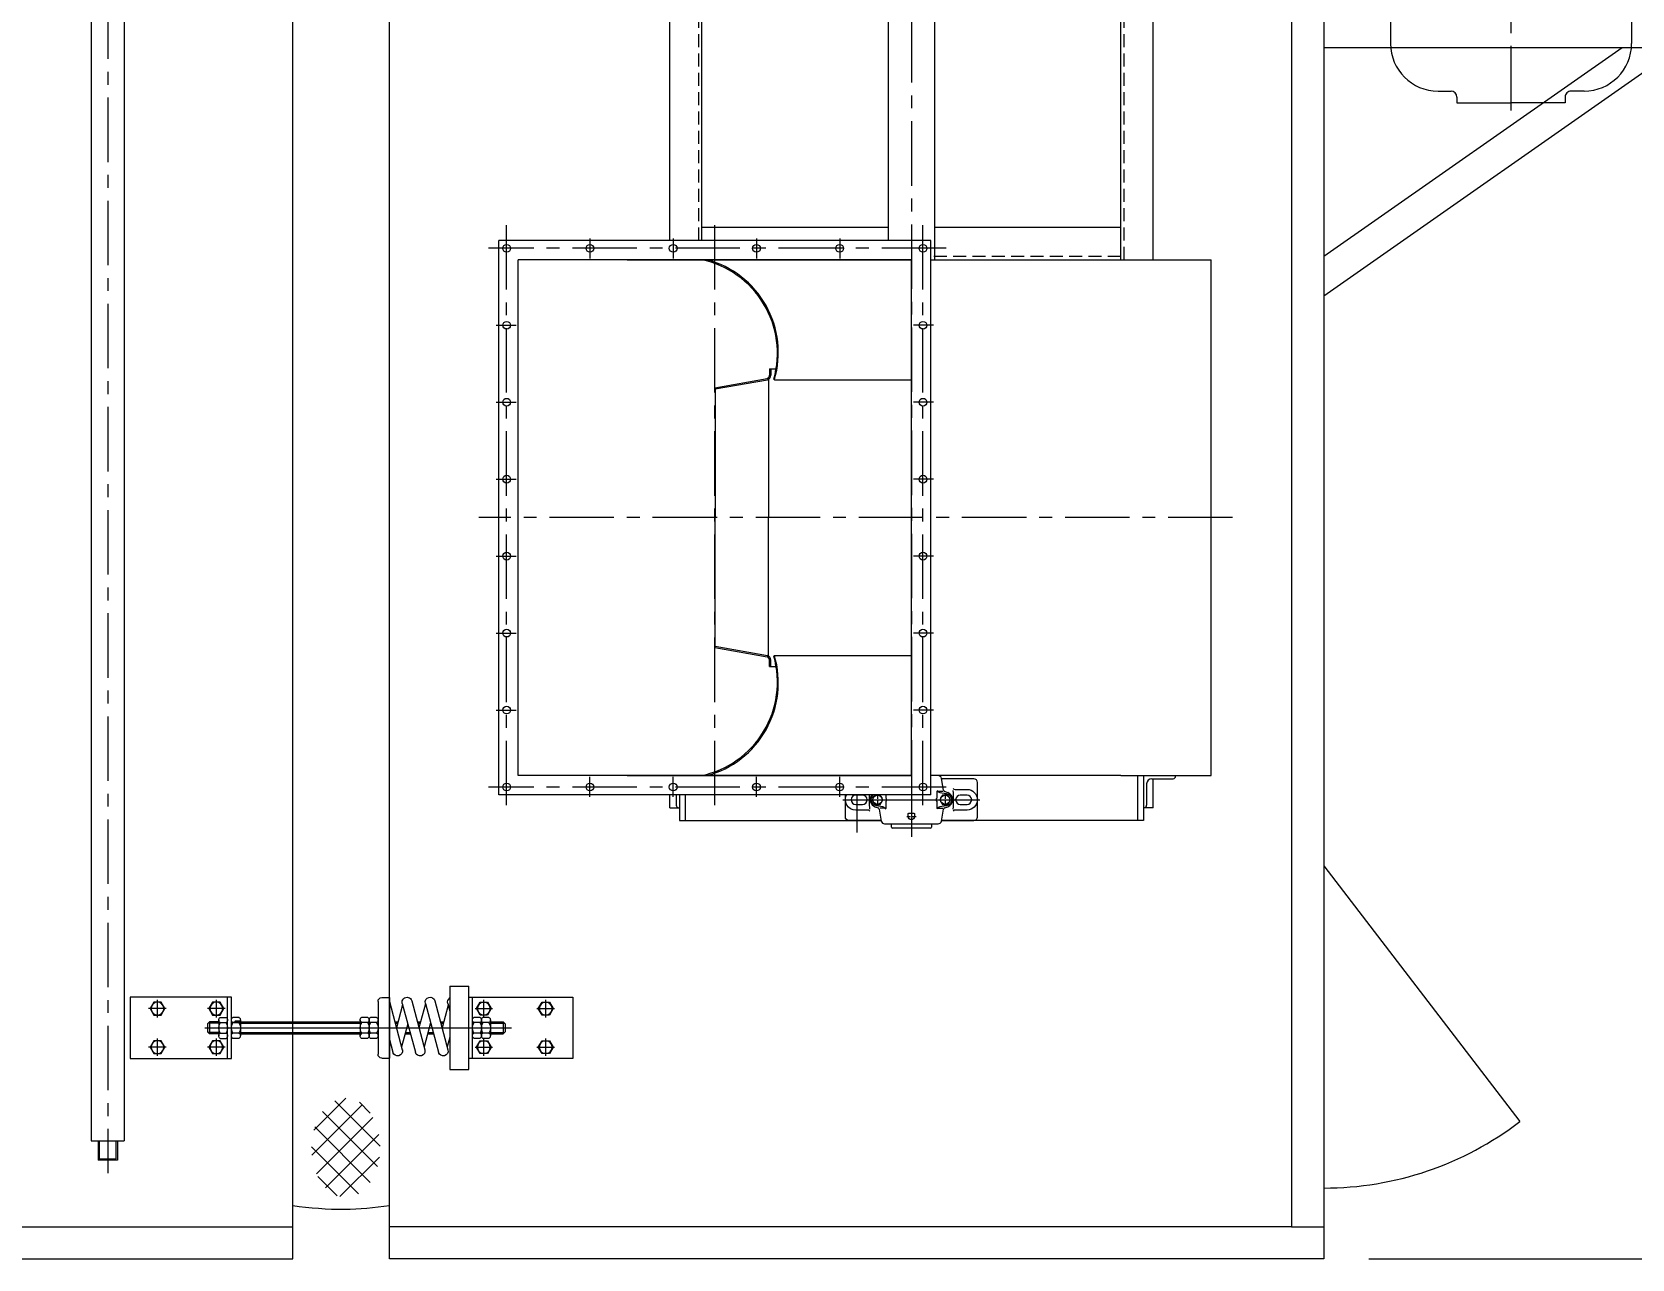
# Model space of a CAD drawing. Extents: x -122 to 18192, y -547 to 12454.
# Drawn here: x 4864 to 7347, y 5649 to 7553 of the extents above; entities that cross this region are included whole.
import ezdxf

# ---------------------------------------------------------------- set-up
doc = ezdxf.new("R2010")
doc.units = 0
doc.header["$LTSCALE"] = 80
doc.header["$MEASUREMENT"] = 0
for name, pattern in [('CEN', [26, 20, -2, 2, -2]), ('CENTER', [2, 1.25, -0.25, 0.25, -0.25]), ('CENTER2', [1.125, 0.75, -0.125, 0.125, -0.125]), ('HIDDEN', [0.375, 0.25, -0.125])]:
    doc.linetypes.add(name, pattern=pattern)
doc.layers.get('0').update_dxf_attribs({"linetype": 'CONTINUOUS', "lineweight": 18})
doc.layers.get('DEFPOINTS').update_dxf_attribs({"linetype": 'CONTINUOUS', "lineweight": 18})
for name, color, linetype, lineweight in [('3', 2, 'CONTINUOUS', 18), ('ACT', 7, 'CONTINUOUS', 18), ('CEN', 1, 'CEN', 18), ('DIM', 4, 'CONTINUOUS', 18), ('LIN', 2, 'CONTINUOUS', 18), ('NACHI', 16, 'CONTINUOUS', 18), ('OBJ', 7, 'CONTINUOUS', 18), ('THIN', 3, 'CONTINUOUS', 18)]:
    doc.layers.add(name, color=color, linetype=linetype, lineweight=lineweight)
doc.styles.get("Standard").update_dxf_attribs({"font": 'txt.shx', "bigfont": '2hs.shx'})
doc.dimstyles.get("Standard").update_dxf_attribs({"dimscale": 0, "dimtxt": 60, "dimasz": 60, "dimexe": 10, "dimexo": 70, "dimgap": 25, "dimtad": 1, "dimdec": 0, "dimlfac": -1, "dimzin": 0, "dimdsep": 46, "dimtxsty": 'Standard', "dimcen": 0, "dimclrd": 1, "dimclre": 1, "dimadec": 0, "dimazin": 0, "dimtfac": 1, "dimtdec": 0, "dimtix": 1, "dimtmove": 1, "dimatfit": 2, "dimfxl": 0, "dimtolj": 1, "dimtzin": 0, "dimlwd": 5, "dimlwe": 5, "dimarcsym": 0})

# ---------------------------------------------------------------- blocks, each defined once
blk = doc.blocks.new('*D16')
at = {"color": 1, "linetype": 'Continuous', "lineweight": 5}
for p, q in [((7489, 7528.4), (7756.4, 7528.4)), ((7746.4, 5709.4), (7746.4, 7468.4)), ((6939, 5649.4), (7756.4, 5649.4))]:
    blk.add_line(p, q, dxfattribs=at)
at = {"color": 1, "linetype": 'Continuous'}
for points in [[(7736.4, 7468.4), (7756.4, 7468.4), (7746.4, 7528.4)], [(7736.4, 5709.4), (7756.4, 5709.4), (7746.4, 5649.4)]]:
    blk.add_solid(points, dxfattribs=at)
at = {"layer": 'DEFPOINTS', "color": 0, "linetype": 'Continuous'}
for p in [(7419, 7528.4), (7746.4, 7528.4), (6869, 5649.4)]:
    blk.add_point(p, dxfattribs=at)
at = {"color": 0, "linetype": 'Continuous', "insert": (7691.4, 6588.9), "char_height": 60, "attachment_point": 5, "rotation": 90}
blk.add_mtext('\\A1;1879', dxfattribs=at)
blk = doc.blocks.new('htr(w)')
at = {"color": 2, "linetype": 'ByBlock'}
blk.add_line((-339.1, 112.4), (-339.1, -0.7), dxfattribs=at)
at = {"color": 2}
blk.add_line((287.4, 66), (272.6, 66), dxfattribs=at)
at = {"color": 6}
blk.add_line((285, 68.5), (275, 68.5), dxfattribs=at)
at = {"color": 2}
blk.add_lwpolyline([(285, 66), (285, 68.5), (284.5, 69), (275.5, 69), (275, 68.5), (275, 66)], dxfattribs=at)
at = {"layer": 'CEN'}
for p, q in [((-272.5, 91.4), (-305.1, 91.4)), ((-288.8, 75.2), (-288.8, 107.7)), ((-158.3, 91.4), (-190.8, 91.4)), ((-174.5, 75.2), (-174.5, 107.7)), ((303.4, 91.4), (335.9, 91.4)), ((319.6, 75.2), (319.6, 107.7)), ((412.2, 91.4), (444.7, 91.4)), ((428.4, 75.2), (428.4, 107.7)), ((-288.8, 4), (-288.8, 36.5)), ((340.6, 55.8), (-225.8, 55.8)), ((-174.5, 4), (-174.5, 36.5)), ((319.6, 4), (319.6, 36.5)), ((428.4, 4), (428.4, 36.5)), ((-272.5, 20.2), (-305.1, 20.2)), ((-158.3, 20.2), (-190.8, 20.2)), ((303.4, 20.2), (335.9, 20.2)), ((412.2, 20.2), (444.7, 20.2))]:
    blk.add_line(p, q, dxfattribs=at)
at = {"layer": 'DIM'}
for p, q in [((-186.6, 64.7), (-212.4, 64.7)), ((-95.1, 64.7), (-99.8, 64.7)), ((-75.9, 64.7), (-76.3, 64.7)), ((-52.4, 64.7), (-57.1, 64.7)), ((-10.7, 64.7), (-15.5, 64.7)), ((275.2, 64.7), (50.7, 64.7)), ((315.2, 64.7), (334.3, 64.7)), ((-186.6, 47), (-212.4, 47)), ((-71.2, 47), (-81, 47)), ((-29.5, 47), (-38.3, 47)), ((275.2, 47), (50.7, 47)), ((315.2, 47), (334.3, 47))]:
    blk.add_line(p, q, dxfattribs=at)
at = {"layer": 'LIN'}
for p, q in [((-111.7, 132.6), (-146.6, 132.6)), ((-146.6, -20.9), (-146.6, 132.6)), ((-111.7, 132.6), (-111.7, -20.9)), ((-146.6, 112.4), (-339.1, 112.4)), ((-295.6, 103.3), (-302.5, 91.4)), ((-302.5, 91.4), (-295.6, 79.6)), ((-282, 103.3), (-295.6, 103.3)), ((-275.1, 91.4), (-282, 103.3)), ((-282, 79.6), (-275.1, 91.4)), ((-181.4, 103.3), (-188.2, 91.4)), ((-188.2, 91.4), (-181.4, 79.6)), ((-167.7, 103.3), (-181.4, 103.3)), ((-160.8, 91.4), (-167.7, 103.3)), ((-167.7, 79.6), (-160.8, 91.4)), ((-153.6, -0.7), (-153.6, 112.4)), ((-107.8, 101), (-111.7, 86.6)), ((-108.7, 97.8), (-97.5, 55.8)), ((-84.1, 105.7), (-108.3, 15.4)), ((-66.6, 101), (-90.8, 10.7)), ((-66.7, 100.5), (-54.7, 55.8)), ((-41.4, 105.7), (-65.6, 15.4)), ((-23.8, 101), (-48, 10.7)), ((-24.5, 98.5), (-13.1, 55.8)), ((0, 104.7), (-23.9, 15.4)), ((0, 111.7), (0, 0)), ((14, 111.7), (0, 111.7)), ((20.9, 104.7), (20.9, 7)), ((291.7, 112.4), (478.7, 112.4)), ((291.7, -0.7), (291.7, 112.4)), ((298.7, -0.7), (298.7, 112.4)), ((305.9, 91.4), (312.8, 103.3)), ((312.8, 79.6), (305.9, 91.4)), ((312.8, 103.3), (326.5, 103.3)), ((326.5, 103.3), (333.3, 91.4)), ((333.3, 91.4), (326.5, 79.6)), ((414.7, 91.4), (421.6, 103.3)), ((421.6, 79.6), (414.7, 91.4)), ((421.6, 103.3), (435.3, 103.3)), ((435.3, 103.3), (442.1, 91.4)), ((442.1, 91.4), (435.3, 79.6)), ((478.7, 112.4), (478.7, -0.7)), ((-295.6, 79.6), (-282, 79.6)), ((-213.8, 63.3), (-210.1, 67)), ((-213.8, 63.3), (-213.8, 48.4)), ((-186.6, 67), (-210.1, 67)), ((-210.1, 67), (-210.1, 44.7)), ((-186.6, 70.4), (-186.6, 41.3)), ((-184, 75.2), (-172.6, 75.2)), ((-184, 65.5), (-172.6, 65.5)), ((-181.4, 79.6), (-167.7, 79.6)), ((-170.1, 70.4), (-170.1, 41.3)), ((-167.5, 75.2), (-156.1, 75.2)), ((-167.5, 65.5), (-156.1, 65.5)), ((-94.5, 67), (-100.4, 67)), ((-76.1, 65.4), (-64.1, 20.8)), ((-51.7, 67), (-57.7, 67)), ((-33.9, 63.4), (-22.5, 20.8)), ((-10.1, 67), (-16.1, 67)), ((23.5, 75.2), (34.9, 75.2)), ((23.5, 65.5), (34.9, 65.5)), ((37.4, 70.4), (37.4, 41.3)), ((40, 75.2), (51.4, 75.2)), ((40, 65.5), (51.4, 65.5)), ((275.2, 67), (50.7, 67)), ((53.9, 70.4), (53.9, 41.3)), ((275.2, 70.4), (275.2, 41.3)), ((277.7, 75.2), (289.2, 75.2)), ((277.7, 65.5), (289.2, 65.5)), ((312.6, 75.2), (301.2, 75.2)), ((312.6, 65.5), (301.2, 65.5)), ((326.5, 79.6), (312.8, 79.6)), ((315.2, 70.4), (315.2, 41.3)), ((315.2, 67), (332, 67)), ((335.7, 63.3), (332, 67)), ((332, 67), (332, 44.7)), ((335.7, 63.3), (335.7, 48.4)), ((435.3, 79.6), (421.6, 79.6)), ((-295.6, 32.1), (-302.5, 20.2)), ((-282, 32.1), (-295.6, 32.1)), ((-275.1, 20.2), (-282, 32.1)), ((-213.8, 48.4), (-210.1, 44.7)), ((-186.6, 44.7), (-210.1, 44.7)), ((-181.4, 32.1), (-188.2, 20.2)), ((-184, 46.2), (-172.6, 46.2)), ((-184, 36.5), (-172.6, 36.5)), ((-167.7, 32.1), (-181.4, 32.1)), ((-160.8, 20.2), (-167.7, 32.1)), ((-167.5, 46.2), (-156.1, 46.2)), ((-167.5, 36.5), (-156.1, 36.5)), ((-111.7, 38.9), (-106.8, 20.8)), ((-70.5, 44.7), (-81.7, 44.7)), ((-28.9, 44.7), (-38.9, 44.7)), ((0, 34.6), (-6.4, 10.7)), ((23.5, 46.2), (34.9, 46.2)), ((23.5, 36.5), (34.9, 36.5)), ((40, 46.2), (51.4, 46.2)), ((40, 36.5), (51.4, 36.5)), ((275.2, 44.7), (50.7, 44.7)), ((277.7, 46.2), (289.2, 46.2)), ((277.7, 36.5), (289.2, 36.5)), ((312.6, 46.2), (301.2, 46.2)), ((312.6, 36.5), (301.2, 36.5)), ((305.9, 20.2), (312.8, 32.1)), ((312.8, 32.1), (326.5, 32.1)), ((315.2, 44.7), (332, 44.7)), ((326.5, 32.1), (333.3, 20.2)), ((335.7, 48.4), (332, 44.7)), ((414.7, 20.2), (421.6, 32.1)), ((421.6, 32.1), (435.3, 32.1)), ((435.3, 32.1), (442.1, 20.2)), ((-302.5, 20.2), (-295.6, 8.4)), ((-295.6, 8.4), (-282, 8.4)), ((-282, 8.4), (-275.1, 20.2)), ((-188.2, 20.2), (-181.4, 8.4)), ((-181.4, 8.4), (-167.7, 8.4)), ((-167.7, 8.4), (-160.8, 20.2)), ((14, 0), (0, 0)), ((312.8, 8.4), (305.9, 20.2)), ((326.5, 8.4), (312.8, 8.4)), ((333.3, 20.2), (326.5, 8.4)), ((421.6, 8.4), (414.7, 20.2)), ((435.3, 8.4), (421.6, 8.4)), ((442.1, 20.2), (435.3, 8.4)), ((-339.1, -0.7), (-146.6, -0.7)), ((-111.7, -20.9), (-146.6, -20.9)), ((478.7, -0.7), (291.7, -0.7))]:
    blk.add_line(p, q, dxfattribs=at)
for centre, major_axis in [((-288.8, 91.4), (-8.39, 8.39)), ((-174.5, 91.4), (-8.39, 8.39)), ((319.6, 91.4), (-8.39, 8.39)), ((428.4, 91.4), (-8.39, 8.39)), ((-288.8, 20.2), (-8.39, 8.39)), ((-174.5, 20.2), (-8.39, 8.39)), ((319.6, 20.2), (8.39, 8.39)), ((428.4, 20.2), (8.39, 8.39))]:
    blk.add_ellipse(centre, major_axis=major_axis, ratio=1, dxfattribs=at)
for centre, major_axis, start_param, end_param in [((-116.6, 103.4), (-6.42, 6.42), 3.665191, 4.927986), ((-75.3, 103.4), (6.42, 6.42), 5.235988, 8.37758), ((-32.6, 103.4), (-6.42, 6.42), 3.665191, 6.806784), ((14, 104.7), (4.94, 4.94), 5.497787, 7.068583), ((-166.9, 55.8), (13.9, 13.9), 1.843141, 2.869248), ((-180.7, 70.4), (-4.15, 4.15), -0.180888, 1.751684), ((-176, 70.4), (-4.15, 4.15), 2.960705, 4.893277), ((-189.8, 55.8), (-13.9, 13.9), 3.413937, 4.440045), ((-150.4, 55.8), (13.9, 13.9), 1.843141, 2.869248), ((-164.2, 70.4), (-4.15, 4.15), -0.180888, 1.751684), ((-159.5, 70.4), (-4.15, 4.15), 2.960705, 4.893277), ((-173.3, 55.8), (-13.9, 13.9), 3.413937, 4.440045), ((40.6, 55.8), (-13.9, 13.9), 0.272344, 1.298452), ((26.8, 70.4), (-4.15, 4.15), -0.180888, 1.751684), ((31.6, 70.4), (-4.15, 4.15), 2.960705, 4.893277), ((17.7, 55.8), (13.9, 13.9), 4.984733, 6.010841), ((57.1, 55.8), (-13.9, 13.9), 0.272344, 1.298452), ((43.3, 70.4), (-4.15, 4.15), -0.180888, 1.751684), ((48.1, 70.4), (-4.15, 4.15), 2.960705, 4.893277), ((34.2, 55.8), (-13.9, 13.9), 3.413937, 4.440045), ((294.9, 55.8), (-13.9, 13.9), 0.272344, 1.298452), ((281.1, 70.4), (-4.15, 4.15), -0.180888, 1.751684), ((285.8, 70.4), (4.15, 4.15), 4.531501, 6.464073), ((272, 55.8), (-13.9, 13.9), 3.413937, 4.440045), ((318.4, 55.8), (-13.9, 13.9), 0.272344, 1.298452), ((304.6, 70.4), (-4.15, 4.15), -0.180888, 1.751684), ((309.3, 70.4), (4.15, 4.15), 4.531501, 6.464073), ((295.5, 55.8), (-13.9, 13.9), 3.413937, 4.440045), ((-180.7, 41.3), (-4.15, 4.15), -0.180888, 1.751684), ((-176, 41.3), (4.15, 4.15), 4.531501, 6.464073), ((-164.2, 41.3), (-4.15, 4.15), -0.180888, 1.751684), ((-159.5, 41.3), (-4.15, 4.15), 2.960705, 4.893277), ((26.8, 41.3), (-4.15, 4.15), -0.180888, 1.751684), ((31.6, 41.3), (-4.15, 4.15), 2.960705, 4.893277), ((43.3, 41.3), (-4.15, 4.15), -0.180888, 1.751684), ((48.1, 41.3), (-4.15, 4.15), 2.960705, 4.893277), ((281.1, 41.3), (-4.15, 4.15), -0.180888, 1.751684), ((285.8, 41.3), (-4.15, 4.15), 2.960705, 4.893277), ((304.6, 41.3), (-4.15, 4.15), -0.180888, 1.751684), ((309.3, 41.3), (-4.15, 4.15), 2.960705, 4.893277), ((-99.5, 13), (-6.42, 6.42), 0.523599, 3.665191), ((-56.8, 13), (-6.42, 6.42), 0.523599, 3.665191), ((-15.2, 13), (-6.42, 6.42), 0.523599, 3.665191), ((14, 7), (4.94, 4.94), 3.926991, 5.497787)]:
    blk.add_ellipse(centre, major_axis=major_axis, ratio=1, start_param=start_param, end_param=end_param, dxfattribs=at)
at = {"layer": 'THIN', "color": 6}
for p, q in [((275.5, 66), (275.5, 69)), ((284.5, 66), (284.5, 69))]:
    blk.add_line(p, q, dxfattribs=at)
blk = doc.blocks.new('22-1')
for p, q in [((-84, 657.9), (0, 657.9)), ((-84, 648.7), (-84, 657.9)), ((84, 657.9), (0, 657.9)), ((84, 648.7), (84, 657.9)), ((-113.3, 639.5), (-93.2, 639.5)), ((113.3, 639.5), (93.2, 639.5)), ((-187, 423.6), (-187, 565.8)), ((187, 275.9), (187, 565.8)), ((0, 475.1), (-187, 475.1)), ((-164.7, 423.6), (-164.7, 475.1)), ((-160.1, 423.6), (-160.1, 475.1)), ((-120.8, 275.9), (-120.8, 475.1)), ((-116.2, 275.9), (-116.2, 475.1)), ((-61.5, 275.9), (-61.5, 475.1)), ((-56.9, 275.9), (-56.9, 475.1)), ((-2.4, 265.4), (-2.4, 475.1)), ((0, 475.1), (187, 475.1)), ((2.2, 265.4), (2.2, 475.1)), ((56.9, 275.9), (56.9, 475.1)), ((61.5, 275.9), (61.5, 475.1)), ((116.2, 275.9), (116.2, 475.1)), ((120.8, 275.9), (120.8, 475.1)), ((160.1, 275.9), (160.1, 475.1)), ((164.7, 275.9), (164.7, 475.1)), ((-327, 302.5), (-327, 426.3)), ((-307.2, 446.1), (-307.2, 282.8)), ((-307.2, 446.1), (-252.8, 446.1)), ((-252.8, 446.1), (-252.8, 282.8)), ((-233, 302.5), (-233, 426.3)), ((-233, 423.6), (-156.7, 423.6)), ((-18.1, 361.2), (-18.1, 367.7)), ((-18.1, 367.7), (18.1, 367.7)), ((-18.1, 361.2), (18.1, 361.2)), ((18.1, 361.2), (18.1, 367.7)), ((-233, 305.3), (-156.7, 305.3)), ((-187, 275.9), (-187, 305.3)), ((-164.7, 275.9), (-164.7, 305.3)), ((-160.1, 275.9), (-160.1, 305.3)), ((-307.2, 282.8), (-252.8, 282.8)), ((-187, 275.9), (-177.8, 265.4)), ((-177.8, 222.9), (-177.8, 276.4)), ((-164.7, 275.9), (-155.5, 265.4)), ((-160.1, 275.9), (-150.8, 265.4)), ((-120.8, 275.9), (-111.6, 265.4)), ((-116.2, 275.9), (-107, 265.4)), ((-61.5, 275.9), (-52.3, 265.4)), ((-56.9, 275.9), (-47.7, 265.4)), ((2.2, 275.9), (-2.4, 275.9)), ((56.9, 275.9), (47.7, 265.4)), ((61.5, 275.9), (52.3, 265.4)), ((116.2, 275.9), (107, 265.4)), ((120.8, 275.9), (111.6, 265.4)), ((160.1, 275.9), (150.8, 265.4)), ((164.7, 275.9), (155.5, 265.4)), ((177.8, 222.9), (177.8, 276.4)), ((187, 275.9), (177.8, 265.4)), ((0, 254.6), (-177.8, 254.6)), ((0, 254.6), (177.8, 254.6)), ((-140.9, 186.1), (0, 186.1)), ((-132.2, 169.6), (-132.2, 186.1)), ((140.9, 186.1), (0, 186.1)), ((132.2, 169.6), (132.2, 186.1)), ((-132.2, 169.6), (0, 169.6)), ((132.2, 169.6), (0, 169.6)), ((-68.6, 141.9), (-68.6, 140.1)), ((-68.6, 140.1), (0, 140.1)), ((-34.4, 140.1), (-34.4, 122.9)), ((68.6, 140.1), (0, 140.1)), ((34.4, 140.1), (34.4, 122.9)), ((68.6, 141.9), (68.6, 140.1)), ((-34.4, 122.9), (0, 122.9)), ((-24, 12.9), (-24, 122.9)), ((34.4, 122.9), (0, 122.9)), ((24, 12.9), (24, 122.9)), ((-24, 98.8), (-30.4, 98.8)), ((-30.4, 12.9), (-30.4, 98.8)), ((24, 12.9), (-30.4, 12.9))]:
    blk.add_line(p, q)
for centre, radius, start, end in [((-93.2, 648.7), 9.21, 270, 0), ((93.2, 648.7), 9.21, 180, 270), ((-113.3, 565.8), 73.7, 90, 180), ((113.3, 565.8), 73.7, 0, 90), ((-307.2, 426.3), 19.8, 90, 180), ((-252.8, 426.3), 19.8, 0, 90), ((-156.7, 436.8), 13.2, 270, 0), ((-307.2, 302.5), 19.8, 180, 270), ((-252.8, 302.5), 19.8, 270, 0), ((-156.7, 292.1), 13.2, 0, 90), ((-140.9, 222.9), 36.8, 180, 270), ((140.9, 222.9), 36.8, 270, 0), ((-96.2, 141.9), 27.6, 0, 90), ((96.2, 141.9), 27.6, 90, 180)]:
    blk.add_arc(centre, radius, start, end)
at = {"layer": '3', "linetype": 'CENTER'}
for p, q in [((0, 669.4), (0, 0)), ((210, 364.4), (-349.6, 364.4))]:
    blk.add_line(p, q, dxfattribs=at)

msp = doc.modelspace()

# ---------------------------------------------------------------- hatches: boundary and pattern name
at = {"layer": 'ACT', "linetype": 'Continuous'}
h = msp.add_hatch(dxfattribs=at)
h.set_pattern_fill('ANSI37', color=256, scale=8, angle=-90, style=0)
h.set_pattern_definition([(45, (2054.032, 230.737), (17.96051, -17.96051), []), (315, (2054.032, 230.737), (-17.96051, -17.96051), [])])
edge = h.paths.add_edge_path()
edge.add_ellipse((5351.4, 5821.9), major_axis=(0, -76.9), ratio=0.691358, start_angle=0, end_angle=360, ccw=False)

# ---------------------------------------------------------------- linework, layer by layer
at = {"color": 1, "linetype": 'CENTER'}
for p, q in [((4981.9, 8411.1), (4981.9, 5782.5)), ((6229, 8054.4), (6229, 6300.1)), ((5601, 6353.4), (5601, 7253.4)), ((5924, 6353.4), (5924, 7253.4)), ((6247, 6353.4), (6247, 7253.4)), ((5730.2, 7232.3), (5730.2, 7201.3)), ((5859.4, 7232.3), (5859.4, 7201.3)), ((5988.6, 7232.3), (5988.6, 7201.3)), ((6117.8, 7232.3), (6117.8, 7201.3)), ((6283, 7217.3), (5573, 7217.3)), ((5584.5, 7097.9), (5615.5, 7097.9)), ((6263.5, 7097.9), (6232.5, 7097.9)), ((5584.5, 6978.5), (5615.5, 6978.5)), ((6263.5, 6978.5), (6232.5, 6978.5)), ((5584.5, 6859.1), (5615.5, 6859.1)), ((6263.5, 6859.1), (6232.5, 6859.1)), ((6727.4, 6799.4), (5558, 6799.4)), ((5584.5, 6739.7), (5615.5, 6739.7)), ((6263.5, 6739.7), (6232.5, 6739.7)), ((5584.5, 6620.3), (5615.5, 6620.3)), ((6263.5, 6620.3), (6232.5, 6620.3)), ((5584.5, 6500.9), (5615.5, 6500.9)), ((6263.5, 6500.9), (6232.5, 6500.9)), ((6283, 6381.5), (5573, 6381.5)), ((5730.2, 6366.5), (5730.2, 6397.5)), ((5859.4, 6366.5), (5859.4, 6397.5)), ((5988.6, 6366.5), (5988.6, 6397.5)), ((6117.8, 6366.5), (6117.8, 6397.5))]:
    msp.add_line(p, q, dxfattribs=at)
for p, q in [((4956.4, 8029.2), (4956.4, 5832.5)), ((5007.4, 8029.2), (5007.4, 5832.5)), ((5854, 7229.4), (5854, 7874.4)), ((6604, 7199.4), (6604, 7874.4)), ((5904, 7229.4), (5904, 7774.4)), ((6554, 7199.4), (6554, 7774.4)), ((6193.2, 7695.7), (6193.2, 7229.4)), ((6264.7, 7695.7), (6264.7, 7199.4)), ((6193.2, 7249.4), (5904, 7249.4)), ((6554, 7249.4), (6264.7, 7249.4)), ((5589, 6369.4), (5589, 7229.4)), ((6259, 7229.4), (5589, 7229.4)), ((6259, 6369.4), (6259, 7229.4)), ((5619, 6399.4), (5619, 7199.4)), ((6229, 7199.4), (5619, 7199.4)), ((5788, 7199.4), (6229, 7199.4)), ((5809, 7199.4), (6229, 7199.4)), ((5894, 7199.4), (5844, 7199.4)), ((6229, 7199.4), (6145.5, 7199.4)), ((6229, 7199.4), (6167.7, 7199.4)), ((6229, 7199.4), (6167.7, 7199.4)), ((6229, 6399.4), (6229, 7199.4)), ((6259, 7199.4), (6694, 7199.4)), ((6694, 6399.4), (6694, 7199.4)), ((6016.5, 7013.4), (6229, 7013.4)), ((6016.5, 6585.4), (6229, 6585.4)), ((6229, 6399.4), (5619, 6399.4)), ((5788, 6399.4), (6229, 6399.4)), ((5904, 6399.4), (5809, 6399.4)), ((5894, 6399.4), (5844, 6399.4)), ((6229, 6399.4), (5904, 6399.4)), ((6554, 6399.4), (6259, 6399.4)), ((6312.5, 6399.4), (6259, 6399.4)), ((6297.7, 6399.4), (6259, 6399.4)), ((6554, 6399.4), (6694, 6399.4)), ((6580, 6399.4), (6580, 6329.4)), ((6589, 6399.4), (6589, 6349.4)), ((6589, 6399.4), (6589, 6329.4)), ((6594, 6386.4), (6594, 6353.4)), ((6602, 6394.4), (6635, 6394.4)), ((6604, 6349.4), (6604, 6394.4)), ((6639, 6398.4), (6639, 6399.4)), ((6259, 6369.4), (5589, 6369.4)), ((5854, 6349.4), (5854, 6369.4)), ((5864, 6369.4), (5864, 6353.4)), ((5869, 6369.4), (5869, 6329.4)), ((5869, 6369.4), (5869, 6349.4)), ((5878, 6369.4), (5878, 6329.4)), ((5854, 6349.4), (5869, 6349.4)), ((5868, 6349.4), (5869, 6349.4)), ((6590, 6349.4), (6589, 6349.4)), ((6604, 6349.4), (6589, 6349.4)), ((5869, 6329.4), (6182.2, 6329.4)), ((6589, 6329.4), (6275.8, 6329.4)), ((4956.4, 5832.5), (5007.4, 5832.5)), ((4966.9, 5832.5), (4966.9, 5802.5)), ((4968.9, 5832.5), (4968.9, 5804.5)), ((4994.9, 5804.5), (4994.9, 5832.5)), ((4996.9, 5832.5), (4996.9, 5802.5)), ((4996.9, 5802.5), (4966.9, 5802.5)), ((4968.9, 5804.5), (4994.9, 5804.5))]:
    msp.add_line(p, q)
at = {"color": 3, "linetype": 'HIDDEN'}
for p, q in [((5899, 7229.4), (5899, 7874.4)), ((6559, 7199.4), (6559, 7874.4)), ((6554, 7204.4), (6259, 7204.4))]:
    msp.add_line(p, q, dxfattribs=at)
at = {"color": 7, "linetype": 'Continuous'}
for p, q in [((6009, 7030.4), (6009, 7020.4)), ((6009, 7030.4), (6019.1, 7030.4)), ((6011, 7030.4), (6011, 7020.4)), ((5923.8, 7000.8), (6005, 7015.2)), ((5924.5, 6999), (6005.6, 7013.3)), ((6007.3, 7014), (6007.3, 6799.4)), ((6016.5, 7013.4), (6015.5, 7014.3)), ((5924.5, 6999), (5923.8, 7000.8)), ((5924.5, 6999), (5924.5, 6799.4)), ((5924.5, 6599.8), (5924.5, 6799.4)), ((6007.3, 6584.7), (6007.3, 6799.4)), ((5924.5, 6599.8), (5923.8, 6597.9)), ((5923.8, 6597.9), (6005, 6583.5)), ((5924.5, 6599.8), (6005.6, 6585.4)), ((6016.5, 6585.4), (6015.5, 6584.5)), ((6009, 6568.4), (6009, 6578.3)), ((6009, 6568.4), (6019.1, 6568.4)), ((6011, 6568.4), (6011, 6578.3))]:
    msp.add_line(p, q, dxfattribs=at)
at = {"color": 1, "linetype": 'CENTER2'}
for p, q in [((6229, 6419), (6229, 6304.3)), ((6123.6, 6361.9), (6334.3, 6361.9))]:
    msp.add_line(p, q, dxfattribs=at)
at = {"color": 0, "linetype": 'Continuous'}
for p, q in [((6270.5, 6399.3), (6259, 6399.3)), ((6278.9, 6376.7), (6275.7, 6394.9)), ((6269.9, 6375.1), (6277.6, 6375.1)), ((6285.4, 6372.7), (6280.8, 6374.4)), ((6172.5, 6351), (6177.2, 6349.3)), ((6179.1, 6347), (6182.3, 6328.8)), ((6188.1, 6348.7), (6180.3, 6348.7)), ((6232.8, 6340.5), (6225.1, 6340.5)), ((6269.9, 6348.7), (6277.6, 6348.7)), ((6275.7, 6328.8), (6278.9, 6347)), ((6280.8, 6349.3), (6285.4, 6351)), ((6187.5, 6324.5), (6270.5, 6324.5)), ((6198, 6319.4), (6198, 6324.5)), ((6258.3, 6317.7), (6199.7, 6317.7)), ((6260, 6324.5), (6260, 6319.4))]:
    msp.add_line(p, q, dxfattribs=at)
at = {"color": 1, "linetype": 'Continuous'}
msp.add_line((6869, 6259.4), (7173.2, 5862.5), dxfattribs=at)
at = {"linetype": 'Continuous'}
msp.add_line((6819, 5699.4), (6869, 5699.4), dxfattribs=at)
for points in [[(4569, 5699.4), (5269, 5699.4), (5269, 7899.4), (4569, 7899.4)], [(5419, 7899.4), (6819, 7899.4), (6819, 5699.4), (5419, 5699.4)], [(6869, 7143.3), (7419, 7528.4), (7331.8, 7528.4), (6869, 7204.3)]]:
    msp.add_lwpolyline(points, close=True, dxfattribs=at)
at = {"color": 0, "linetype": 'Continuous'}
for points in [[(6275.8, 6329.7), (6326.1, 6329.7, 0.414214), (6331.4, 6335), (6331.4, 6388.7, 0.414214), (6326.1, 6394), (6275.8, 6394)], [(6164.3, 6344.2, 0.236068), (6161.1, 6345.8), (6142.6, 6345.8, -0.564795), (6128.4, 6369.4, -0.564795)], [(6182.1, 6329.7), (6131.8, 6329.7, -0.414214), (6126.6, 6335), (6126.6, 6369.4)], [(6189.1, 6347, 0.267949), (6184.7, 6350.6), (6174.8, 6352.4, -0.643752), (6170.4, 6369.4, -0.643752)], [(6189.7, 6348.4), (6189.7, 6359.2, 0.333333), (6189.7, 6364.5), (6189.7, 6369.4)], [(6268.3, 6375.3), (6268.3, 6364.5, 0.333333), (6268.3, 6359.2), (6268.3, 6348.4)], [(6268.9, 6376.8, 0.267949), (6273.3, 6373.1), (6283.2, 6371.4, -0.8391), (6283.2, 6352.4), (6273.3, 6350.6, 0.267949), (6268.9, 6347)], [(6293.6, 6379.5, 0.236068), (6296.9, 6377.9), (6315.3, 6377.9, -1), (6315.3, 6345.8), (6296.9, 6345.8, 0.236068), (6293.6, 6344.2)], [(6234.3, 6341, 0.236068), (6233.8, 6340), (6233.8, 6335.7, -1), (6224.2, 6335.7), (6224.2, 6340, 0.236068), (6223.7, 6341)]]:
    msp.add_lwpolyline(points, format="xyb", dxfattribs=at)
for points in [[(6153.1, 6369.1), (6142.6, 6369.1, 1), (6142.6, 6354.6), (6153.1, 6354.6, 1)], [(6315.3, 6369.1), (6304.9, 6369.1, 1), (6304.9, 6354.6), (6315.3, 6354.6, 1)]]:
    msp.add_lwpolyline(points, format="xyb", close=True, dxfattribs=at)
for points in [[(6180.7, 6369.1), (6172.3, 6369.1), (6168.1, 6361.9), (6172.3, 6354.6), (6180.7, 6354.6), (6184.8, 6361.9)], [(6285.7, 6369.1), (6277.3, 6369.1), (6273.1, 6361.9), (6277.3, 6354.6), (6285.7, 6354.6), (6289.8, 6361.9)]]:
    msp.add_lwpolyline(points, close=True, dxfattribs=at)
for centre in [(5601, 7217.3), (5730.2, 7217.3), (5859.4, 7217.3), (5988.6, 7217.3), (6117.8, 7217.3), (6247, 7217.3), (5601, 7097.9), (6247, 7097.9), (5601, 6978.5), (6247, 6978.5), (5601, 6859.1), (6247, 6859.1), (5601, 6739.7), (6247, 6739.7), (5601, 6620.3), (6247, 6620.3), (5601, 6500.9), (6247, 6500.9), (5601, 6381.5), (5730.2, 6381.5), (5859.4, 6381.5), (5988.6, 6381.5), (6117.8, 6381.5), (6247, 6381.5)]:
    msp.add_circle(centre, 6)
for centre in [(6176.5, 6361.9), (6281.5, 6361.9)]:
    msp.add_circle(centre, 7.23, dxfattribs=at)
for centre, radius, start, end in [((5873.1, 7054.6), 148, 344.1831, 78.114), ((5873.4, 7055.4), 149.1, 343.6337, 74.9947), ((5873.1, 6544.2), 148, 281.886, 15.8169), ((5873.4, 6543.4), 149.1, 285.0053, 16.3663), ((6602, 6386.4), 8, 90, 180), ((6635, 6398.4), 4, 270, 0), ((5868, 6353.4), 4, 180, 270), ((6590, 6353.4), 4, 270, 0)]:
    msp.add_arc(centre, radius, start, end)
at = {"color": 7, "linetype": 'Continuous'}
for centre, radius, start, end in [((6003.6, 7020.4), 5.4, 284.7661, 0), ((6003.6, 7020.4), 7.4, 284.7661, 0), ((6003.6, 6578.3), 5.4, 0, 75.2339), ((6003.6, 6578.3), 7.4, 0, 75.2339)]:
    msp.add_arc(centre, radius, start, end, dxfattribs=at)
at = {"color": 0, "linetype": 'Continuous'}
for centre, radius, start, end in [((6270.5, 6394), 5.26, 10, 90), ((6295.9, 6361.9), 132.5, 176.754, 186.2667), ((6176.5, 6361.9), 11.6, 139.5784, 250), ((6281.8, 6377.3), 3.01, 190, 250), ((6281.5, 6361.9), 11.6, 290, 70), ((6162.1, 6361.9), 132.5, 353.7333, 6.2667), ((6176.1, 6346.5), 3.01, 10, 70), ((6281.8, 6346.5), 3.01, 110, 170), ((6187.5, 6329.7), 5.26, 190, 270), ((6199.7, 6319.4), 1.7, 180, 270), ((6258.3, 6319.4), 1.7, 270, 0), ((6270.5, 6329.7), 5.26, 270, 350)]:
    msp.add_arc(centre, radius, start, end, dxfattribs=at)
at = {"color": 1, "linetype": 'Continuous'}
msp.add_arc((6869, 6259.4), 500, 270, 307.4713, dxfattribs=at)
at = {"layer": 'ACT', "linetype": 'Continuous'}
msp.add_line((7419, 7528.4), (6869, 7528.4), dxfattribs=at)
msp.add_spline([(5419, 5731.6), (5349.3, 5726), (5269, 5731.6)], degree=3, dxfattribs=at)
at = {"layer": 'LIN', "linetype": 'Continuous'}
for points in [[(4569, 5649.4), (5269, 5649.4), (5269, 7949.4), (4569, 7949.4)], [(5419, 7949.4), (6869, 7949.4), (6869, 5649.4), (5419, 5649.4)]]:
    msp.add_lwpolyline(points, close=True, dxfattribs=at)
at = {"layer": 'NACHI', "color": 1}
for p, q in [((6229, 6408.7), (6229, 6389.2)), ((6229, 6386.8), (6229, 6365.9)), ((6122.6, 6361.9), (6140.6, 6361.9)), ((6143.6, 6361.9), (6152.1, 6361.9)), ((6155.1, 6361.9), (6225, 6361.9)), ((6176.5, 6370.5), (6176.5, 6363.1)), ((6176.5, 6362.2), (6176.5, 6361.6)), ((6176.5, 6360.7), (6176.5, 6353.2)), ((6228, 6361.9), (6230, 6361.9)), ((6229, 6362.9), (6229, 6360.9)), ((6229, 6357.9), (6229, 6336.9)), ((6233, 6361.9), (6302.9, 6361.9)), ((6281.5, 6370.5), (6281.5, 6363.1)), ((6281.5, 6362.2), (6281.5, 6361.6)), ((6281.5, 6360.7), (6281.5, 6353.2)), ((6305.9, 6361.9), (6314.3, 6361.9)), ((6317.3, 6361.9), (6335.4, 6361.9)), ((6221.8, 6335.7), (6227.8, 6335.7)), ((6228.7, 6335.7), (6229.3, 6335.7)), ((6229, 6336), (6229, 6335.4)), ((6229, 6334.5), (6229, 6315.1)), ((6230.2, 6335.7), (6236.2, 6335.7))]:
    msp.add_line(p, q, dxfattribs=at)
at = {"layer": 'OBJ', "color": 1, "linetype": 'CENTER'}
msp.add_line((6144.2, 6369.4), (6144.2, 6310.8), dxfattribs=at)

# ---------------------------------------------------------------- block references
at = {"rotation": 180}
msp.add_blockref('22-1', (7159.5, 8100.6), dxfattribs=at)
at = {"layer": 'ACT', "linetype": 'Continuous', "xscale": -0.8400000000001455, "yscale": 0.8400000000001455, "zscale": 0.8400000000001455}
msp.add_blockref('htr(w)', (5419, 5961), dxfattribs=at)

# ---------------------------------------------------------------- dimensions: what is measured, and where the dimension line sits
at = {"linetype": 'Continuous'}
dim = msp.add_linear_dim(base=(7746.4, 7528.4), p1=(6869, 5649.4), p2=(7419, 7528.4), angle=270, dimstyle='Standard', override={"dimscale": 1}, dxfattribs=at)
dim.commit()
dim.dimension.update_dxf_attribs({"geometry": '*D16', "text_midpoint": (7691.4, 6588.9)})

doc.saveas('drawing.dxf')
